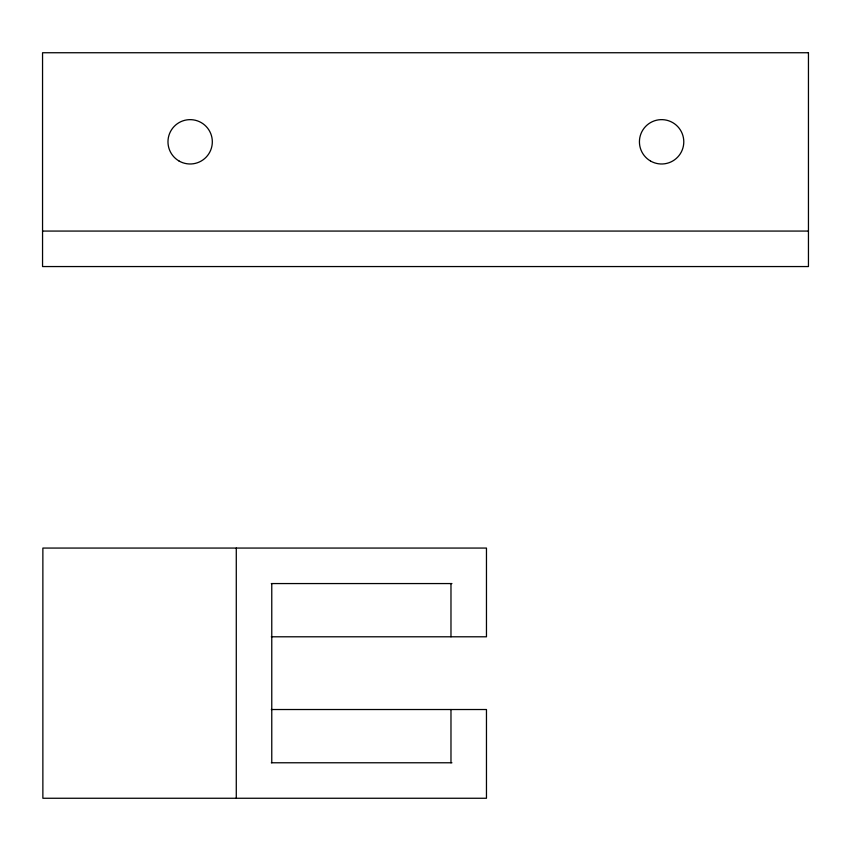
<?xml version="1.0" encoding="UTF-8"?>
<svg xmlns="http://www.w3.org/2000/svg" width="851" height="851" viewBox="0 0 851 851"><rect width="100%" height="100%" fill="white"/><g stroke="black" fill="none" stroke-linecap="round" stroke-linejoin="round"><path stroke-width="1.28" d="M42.55 231.068L808.45 231.068M271.309 583.563L451.934 583.563M271.309 636.793L486.464 636.793L486.464 548.065L42.869 548.065L42.869 798.259L486.464 798.259L486.464 709.521L271.309 709.521M271.309 762.773L451.934 762.773M450.977 583.563L450.977 636.793M450.977 709.521L450.977 762.773M271.767 583.563L271.767 762.773M236.28 548.065L236.28 798.259M808.45 52.741L42.55 52.741L42.55 266.554L808.45 266.554L808.45 52.741M650.515 161.02A22.179 22.179 0 0 0 683.789 141.809A22.179 22.179 0 0 0 650.515 122.608A22.179 22.179 0 0 0 650.515 161.02M179.061 161.02A22.179 22.179 0 0 0 212.325 141.809A22.179 22.179 0 0 0 179.061 122.608A22.179 22.179 0 0 0 179.061 161.02"/></g></svg>
